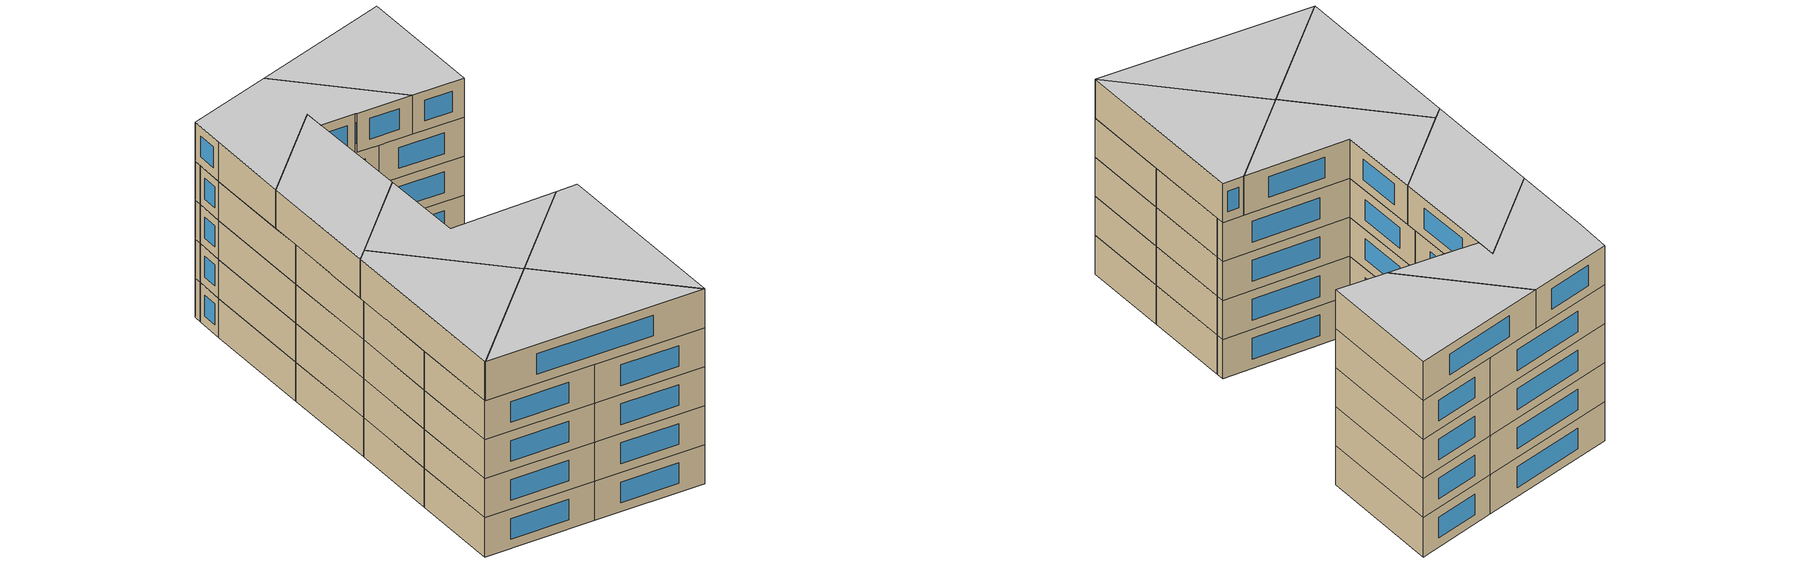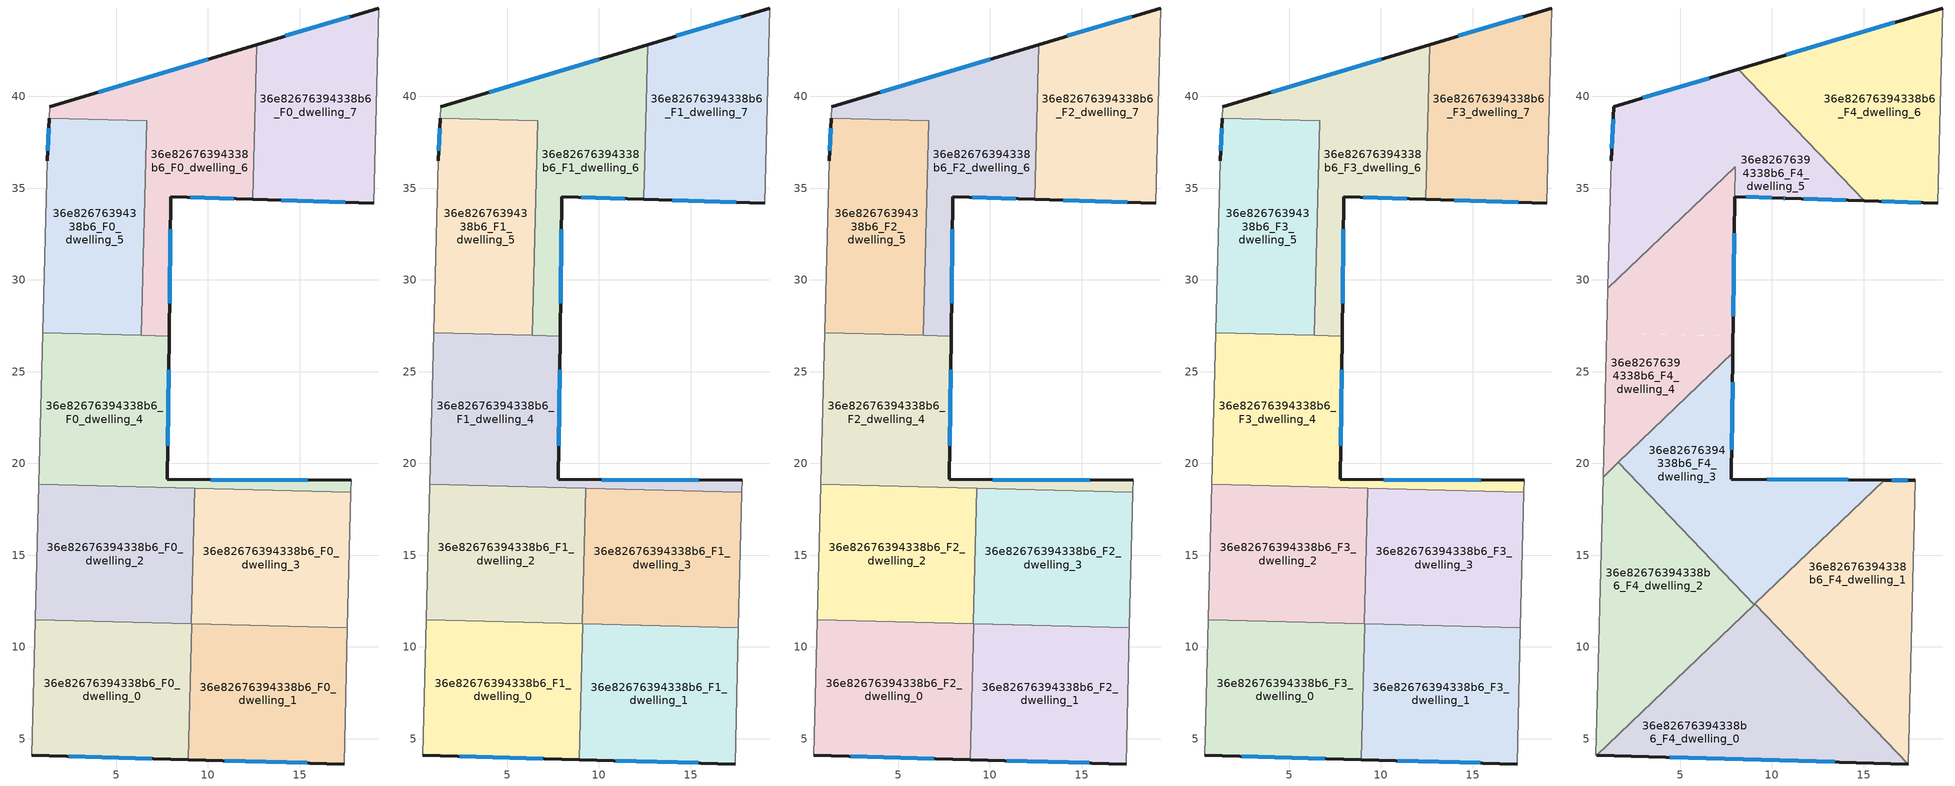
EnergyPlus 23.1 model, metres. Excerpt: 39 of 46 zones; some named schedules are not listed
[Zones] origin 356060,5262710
36e82676394338b6_F0_dwelling_0
 floor ground (EU_floor_Construction): 9.12,11.25 8.93,3.86 0.41,4.11 0.6,11.47 z0
 wall outside (EU_wall_Construction): 0.41,4.11 8.93,3.86 z0:3
 wall to 36e82676394338b6_F0_dwelling_1 (EU_wall_Construction): 8.93,3.86 9.12,11.25 17.6,11.04 z0:3
 wall adiabatic (EU_wall_Construction): 0.6,11.47 0.41,4.11 z0:3
 wall to 36e82676394338b6_F0_dwelling_3 (EU_wall_Construction): 17.6,11.04 9.1,11.25 z0:3
 wall to 36e82676394338b6_F0_dwelling_2 (EU_wall_Construction): 9.1,11.25 0.6,11.47 z0:3
 window (EU_Window_Construction): 2.41,4.05 6.93,3.92 z0.7:2.3
36e82676394338b6_F0_dwelling_1
 floor ground (EU_floor_Construction): 17.6,11.04 17.42,3.62 8.93,3.86 9.12,11.25 z0
 wall outside (EU_wall_Construction): 8.93,3.86 17.42,3.62 z0:3
 wall adiabatic (EU_wall_Construction): 17.42,3.62 17.6,11.04 z0:3
 window (EU_Window_Construction): 10.92,3.81 15.43,3.68 z0.7:2.3
36e82676394338b6_F0_dwelling_2
 floor ground (EU_floor_Construction): 9.29,18.65 9.1,11.25 0.6,11.47 0.79,18.86 z0
 wall to 36e82676394338b6_F0_dwelling_3 (EU_wall_Construction): 9.1,11.25 9.29,18.65 z0:3
 wall adiabatic (EU_wall_Construction): 0.79,18.86 0.6,11.47 z0:3
 wall to 36e82676394338b6_F0_dwelling_4 (EU_wall_Construction): 9.29,18.65 0.79,18.86 z0:3
36e82676394338b6_F0_dwelling_3
 floor ground (EU_floor_Construction): 17.79,18.43 17.6,11.04 9.1,11.25 9.29,18.65 z0
 wall adiabatic (EU_wall_Construction): 17.6,11.04 17.79,18.43 z0:3
 wall to 36e82676394338b6_F0_dwelling_4 (EU_wall_Construction): 17.79,18.43 9.29,18.65 z0:3
36e82676394338b6_F0_dwelling_4
 floor ground (EU_floor_Construction): 17.8,19.08 17.79,18.43 0.79,18.86 1,27.12 7.89,26.94 7.8,19.13 z0
 wall outside (EU_wall_Construction): 17.8,19.08 7.8,19.13 7.89,26.94 z0:3
 wall adiabatic (EU_wall_Construction): 1,27.12 0.79,18.86 / 17.79,18.43 17.8,19.08 z0:3
 wall to 36e82676394338b6_F0_dwelling_5 (EU_wall_Construction): 6.37,26.98 1,27.12 z0:3
 wall to 36e82676394338b6_F0_dwelling_6 (EU_wall_Construction): 7.89,26.94 6.37,26.98 z0:3
 window (EU_Window_Construction): 7.82,20.97 7.87,25.11 / 15.45,19.09 10.15,19.12 z0.7:2.3
36e82676394338b6_F0_dwelling_5
 floor ground (EU_floor_Construction): 6.67,38.69 6.37,26.98 1,27.12 1.24,36.49 1.35,38.82 z0
 wall outside (EU_wall_Construction): 1.35,38.82 1.24,36.49 z0:3
 wall to 36e82676394338b6_F0_dwelling_6 (EU_wall_Construction): 6.37,26.98 6.67,38.69 1.35,38.82 z0:3
 wall adiabatic (EU_wall_Construction): 1.24,36.49 1,27.12 z0:3
 window (EU_Window_Construction): 1.32,38.27 1.27,37.04 z0.7:2.3
36e82676394338b6_F0_dwelling_6
 floor ground (EU_floor_Construction): 12.66,42.83 12.45,34.39 7.98,34.54 7.89,26.94 6.37,26.98 6.67,38.69 1.35,38.82 1.38,39.44 z0
 wall outside (EU_wall_Construction): 12.66,42.83 1.38,39.44 / 7.89,26.94 7.98,34.54 12.45,34.39 z0:3
 wall adiabatic (EU_wall_Construction): 1.38,39.44 1.35,38.82 z0:3
 wall to 36e82676394338b6_F0_dwelling_7 (EU_wall_Construction): 12.45,34.39 12.66,42.83 z0:3
 window (EU_Window_Construction): 10.01,42.03 4.03,40.24 / 9.03,34.51 11.4,34.43 / 7.91,28.73 7.96,32.76 z0.7:2.3
36e82676394338b6_F0_dwelling_7
 floor ground (EU_floor_Construction): 19.3,44.82 19.04,34.17 12.45,34.39 12.66,42.83 z0
 wall outside (EU_wall_Construction): 12.45,34.39 19.04,34.17 / 19.3,44.82 12.66,42.83 z0:3
 wall adiabatic (EU_wall_Construction): 19.04,34.17 19.3,44.82 z0:3
 window (EU_Window_Construction): 14,34.34 17.49,34.22 / 17.74,44.35 14.22,43.29 z0.7:2.3
36e82676394338b6_F1_dwelling_0
 floor to 36e82676394338b6_F0_dwelling_0 (EU_floor_Construction): 9.12,11.25 8.93,3.86 0.41,4.11 0.6,11.47 z3
 wall outside (EU_wall_Construction): 0.41,4.11 8.93,3.86 z3:6
 wall to 36e82676394338b6_F1_dwelling_1 (EU_wall_Construction): 8.93,3.86 9.12,11.25 17.6,11.04 z3:6
 wall adiabatic (EU_wall_Construction): 0.6,11.47 0.41,4.11 z3:6
 wall to 36e82676394338b6_F1_dwelling_3 (EU_wall_Construction): 17.6,11.04 9.1,11.25 z3:6
 wall to 36e82676394338b6_F1_dwelling_2 (EU_wall_Construction): 9.1,11.25 0.6,11.47 z3:6
 window (EU_Window_Construction): 2.41,4.05 6.93,3.92 z3.7:5.3
36e82676394338b6_F1_dwelling_1
 floor to 36e82676394338b6_F0_dwelling_1 (EU_floor_Construction): 17.6,11.04 17.42,3.62 8.93,3.86 9.12,11.25 z3
 wall outside (EU_wall_Construction): 8.93,3.86 17.42,3.62 z3:6
 wall adiabatic (EU_wall_Construction): 17.42,3.62 17.6,11.04 z3:6
 window (EU_Window_Construction): 10.92,3.81 15.43,3.68 z3.7:5.3
36e82676394338b6_F1_dwelling_2
 floor to 36e82676394338b6_F0_dwelling_2 (EU_floor_Construction): 9.29,18.65 9.1,11.25 0.6,11.47 0.79,18.86 z3
 wall to 36e82676394338b6_F1_dwelling_3 (EU_wall_Construction): 9.1,11.25 9.29,18.65 z3:6
 wall adiabatic (EU_wall_Construction): 0.79,18.86 0.6,11.47 z3:6
 wall to 36e82676394338b6_F1_dwelling_4 (EU_wall_Construction): 9.29,18.65 0.79,18.86 z3:6
36e82676394338b6_F1_dwelling_3
 floor to 36e82676394338b6_F0_dwelling_3 (EU_floor_Construction): 17.79,18.43 17.6,11.04 9.1,11.25 9.29,18.65 z3
 wall adiabatic (EU_wall_Construction): 17.6,11.04 17.79,18.43 z3:6
 wall to 36e82676394338b6_F1_dwelling_4 (EU_wall_Construction): 17.79,18.43 9.29,18.65 z3:6
36e82676394338b6_F1_dwelling_4
 floor to 36e82676394338b6_F0_dwelling_4 (EU_floor_Construction): 17.8,19.08 17.79,18.43 0.79,18.86 1,27.12 7.89,26.94 7.8,19.13 z3
 wall outside (EU_wall_Construction): 17.8,19.08 7.8,19.13 7.89,26.94 z3:6
 wall adiabatic (EU_wall_Construction): 1,27.12 0.79,18.86 / 17.79,18.43 17.8,19.08 z3:6
 wall to 36e82676394338b6_F1_dwelling_5 (EU_wall_Construction): 6.37,26.98 1,27.12 z3:6
 wall to 36e82676394338b6_F1_dwelling_6 (EU_wall_Construction): 7.89,26.94 6.37,26.98 z3:6
 window (EU_Window_Construction): 7.82,20.97 7.87,25.11 / 15.45,19.09 10.15,19.12 z3.7:5.3
36e82676394338b6_F1_dwelling_5
 floor to 36e82676394338b6_F0_dwelling_5 (EU_floor_Construction): 6.67,38.69 6.37,26.98 1,27.12 1.24,36.49 1.35,38.82 z3
 wall outside (EU_wall_Construction): 1.35,38.82 1.24,36.49 z3:6
 wall to 36e82676394338b6_F1_dwelling_6 (EU_wall_Construction): 6.37,26.98 6.67,38.69 1.35,38.82 z3:6
 wall adiabatic (EU_wall_Construction): 1.24,36.49 1,27.12 z3:6
 window (EU_Window_Construction): 1.32,38.27 1.27,37.04 z3.7:5.3
36e82676394338b6_F1_dwelling_6
 floor to 36e82676394338b6_F0_dwelling_6 (EU_floor_Construction): 12.66,42.83 12.45,34.39 7.98,34.54 7.89,26.94 6.37,26.98 6.67,38.69 1.35,38.82 1.38,39.44 z3
 wall outside (EU_wall_Construction): 12.66,42.83 1.38,39.44 / 7.89,26.94 7.98,34.54 12.45,34.39 z3:6
 wall adiabatic (EU_wall_Construction): 1.38,39.44 1.35,38.82 z3:6
 wall to 36e82676394338b6_F1_dwelling_7 (EU_wall_Construction): 12.45,34.39 12.66,42.83 z3:6
 window (EU_Window_Construction): 10.01,42.03 4.03,40.24 / 9.03,34.51 11.4,34.43 / 7.91,28.73 7.96,32.76 z3.7:5.3
36e82676394338b6_F1_dwelling_7
 floor to 36e82676394338b6_F0_dwelling_7 (EU_floor_Construction): 19.3,44.82 19.04,34.17 12.45,34.39 12.66,42.83 z3
 wall outside (EU_wall_Construction): 12.45,34.39 19.04,34.17 / 19.3,44.82 12.66,42.83 z3:6
 wall adiabatic (EU_wall_Construction): 19.04,34.17 19.3,44.82 z3:6
 window (EU_Window_Construction): 14,34.34 17.49,34.22 / 17.74,44.35 14.22,43.29 z3.7:5.3
36e82676394338b6_F2_dwelling_0
 floor to 36e82676394338b6_F1_dwelling_0 (EU_floor_Construction): 9.12,11.25 8.93,3.86 0.41,4.11 0.6,11.47 z6
 wall outside (EU_wall_Construction): 0.41,4.11 8.93,3.86 z6:9
 wall to 36e82676394338b6_F2_dwelling_1 (EU_wall_Construction): 8.93,3.86 9.12,11.25 17.6,11.04 z6:9
 wall adiabatic (EU_wall_Construction): 0.6,11.47 0.41,4.11 z6:9
 wall to 36e82676394338b6_F2_dwelling_3 (EU_wall_Construction): 17.6,11.04 9.1,11.25 z6:9
 wall to 36e82676394338b6_F2_dwelling_2 (EU_wall_Construction): 9.1,11.25 0.6,11.47 z6:9
 window (EU_Window_Construction): 2.41,4.05 6.93,3.92 z6.7:8.3
36e82676394338b6_F2_dwelling_1
 floor to 36e82676394338b6_F1_dwelling_1 (EU_floor_Construction): 17.6,11.04 17.42,3.62 8.93,3.86 9.12,11.25 z6
 wall outside (EU_wall_Construction): 8.93,3.86 17.42,3.62 z6:9
 wall adiabatic (EU_wall_Construction): 17.42,3.62 17.6,11.04 z6:9
 window (EU_Window_Construction): 10.92,3.81 15.43,3.68 z6.7:8.3
36e82676394338b6_F2_dwelling_2
 floor to 36e82676394338b6_F1_dwelling_2 (EU_floor_Construction): 9.29,18.65 9.1,11.25 0.6,11.47 0.79,18.86 z6
 wall to 36e82676394338b6_F2_dwelling_3 (EU_wall_Construction): 9.1,11.25 9.29,18.65 z6:9
 wall adiabatic (EU_wall_Construction): 0.79,18.86 0.6,11.47 z6:9
 wall to 36e82676394338b6_F2_dwelling_4 (EU_wall_Construction): 9.29,18.65 0.79,18.86 z6:9
36e82676394338b6_F2_dwelling_3
 floor to 36e82676394338b6_F1_dwelling_3 (EU_floor_Construction): 17.79,18.43 17.6,11.04 9.1,11.25 9.29,18.65 z6
 wall adiabatic (EU_wall_Construction): 17.6,11.04 17.79,18.43 z6:9
 wall to 36e82676394338b6_F2_dwelling_4 (EU_wall_Construction): 17.79,18.43 9.29,18.65 z6:9
36e82676394338b6_F2_dwelling_4
 floor to 36e82676394338b6_F1_dwelling_4 (EU_floor_Construction): 17.8,19.08 17.79,18.43 0.79,18.86 1,27.12 7.89,26.94 7.8,19.13 z6
 wall outside (EU_wall_Construction): 17.8,19.08 7.8,19.13 7.89,26.94 z6:9
 wall adiabatic (EU_wall_Construction): 1,27.12 0.79,18.86 / 17.79,18.43 17.8,19.08 z6:9
 wall to 36e82676394338b6_F2_dwelling_5 (EU_wall_Construction): 6.37,26.98 1,27.12 z6:9
 wall to 36e82676394338b6_F2_dwelling_6 (EU_wall_Construction): 7.89,26.94 6.37,26.98 z6:9
 window (EU_Window_Construction): 7.82,20.97 7.87,25.11 / 15.45,19.09 10.15,19.12 z6.7:8.3
36e82676394338b6_F2_dwelling_5
 floor to 36e82676394338b6_F1_dwelling_5 (EU_floor_Construction): 6.67,38.69 6.37,26.98 1,27.12 1.24,36.49 1.35,38.82 z6
 wall outside (EU_wall_Construction): 1.35,38.82 1.24,36.49 z6:9
 wall to 36e82676394338b6_F2_dwelling_6 (EU_wall_Construction): 6.37,26.98 6.67,38.69 1.35,38.82 z6:9
 wall adiabatic (EU_wall_Construction): 1.24,36.49 1,27.12 z6:9
 window (EU_Window_Construction): 1.32,38.27 1.27,37.04 z6.7:8.3
36e82676394338b6_F2_dwelling_6
 floor to 36e82676394338b6_F1_dwelling_6 (EU_floor_Construction): 12.66,42.83 12.45,34.39 7.98,34.54 7.89,26.94 6.37,26.98 6.67,38.69 1.35,38.82 1.38,39.44 z6
 wall outside (EU_wall_Construction): 12.66,42.83 1.38,39.44 / 7.89,26.94 7.98,34.54 12.45,34.39 z6:9
 wall adiabatic (EU_wall_Construction): 1.38,39.44 1.35,38.82 z6:9
 wall to 36e82676394338b6_F2_dwelling_7 (EU_wall_Construction): 12.45,34.39 12.66,42.83 z6:9
 window (EU_Window_Construction): 10.01,42.03 4.03,40.24 / 9.03,34.51 11.4,34.43 / 7.91,28.73 7.96,32.76 z6.7:8.3
36e82676394338b6_F2_dwelling_7
 floor to 36e82676394338b6_F1_dwelling_7 (EU_floor_Construction): 19.3,44.82 19.04,34.17 12.45,34.39 12.66,42.83 z6
 wall outside (EU_wall_Construction): 12.45,34.39 19.04,34.17 / 19.3,44.82 12.66,42.83 z6:9
 wall adiabatic (EU_wall_Construction): 19.04,34.17 19.3,44.82 z6:9
 window (EU_Window_Construction): 14,34.34 17.49,34.22 / 17.74,44.35 14.22,43.29 z6.7:8.3
36e82676394338b6_F3_dwelling_0
 floor to 36e82676394338b6_F2_dwelling_0 (EU_floor_Construction): 9.12,11.25 8.93,3.86 0.41,4.11 0.6,11.47 z9
 wall outside (EU_wall_Construction): 0.41,4.11 8.93,3.86 z9:12
 wall to 36e82676394338b6_F3_dwelling_1 (EU_wall_Construction): 8.93,3.86 9.12,11.25 17.6,11.04 z9:12
 wall adiabatic (EU_wall_Construction): 0.6,11.47 0.41,4.11 z9:12
 wall to 36e82676394338b6_F3_dwelling_3 (EU_wall_Construction): 17.6,11.04 9.1,11.25 z9:12
 wall to 36e82676394338b6_F3_dwelling_2 (EU_wall_Construction): 9.1,11.25 0.6,11.47 z9:12
 window (EU_Window_Construction): 2.41,4.05 6.93,3.92 z9.7:11.3
36e82676394338b6_F3_dwelling_1
 floor to 36e82676394338b6_F2_dwelling_1 (EU_floor_Construction): 17.6,11.04 17.42,3.62 8.93,3.86 9.12,11.25 z9
 wall outside (EU_wall_Construction): 8.93,3.86 17.42,3.62 z9:12
 wall adiabatic (EU_wall_Construction): 17.42,3.62 17.6,11.04 z9:12
 window (EU_Window_Construction): 10.92,3.81 15.43,3.68 z9.7:11.3
36e82676394338b6_F3_dwelling_2
 floor to 36e82676394338b6_F2_dwelling_2 (EU_floor_Construction): 9.29,18.65 9.1,11.25 0.6,11.47 0.79,18.86 z9
 wall to 36e82676394338b6_F3_dwelling_3 (EU_wall_Construction): 9.1,11.25 9.29,18.65 z9:12
 wall adiabatic (EU_wall_Construction): 0.79,18.86 0.6,11.47 z9:12
 wall to 36e82676394338b6_F3_dwelling_4 (EU_wall_Construction): 9.29,18.65 0.79,18.86 z9:12
 ceiling adiabatic (EU_roof_Construction): 9.04,12.31 2.82,18.81 0.79,18.86 0.6,11.47 7.97,11.28 z12
36e82676394338b6_F3_dwelling_3
 floor to 36e82676394338b6_F2_dwelling_3 (EU_floor_Construction): 17.79,18.43 17.6,11.04 9.1,11.25 9.29,18.65 z9
 wall adiabatic (EU_wall_Construction): 17.6,11.04 17.79,18.43 z9:12
 wall to 36e82676394338b6_F3_dwelling_4 (EU_wall_Construction): 17.79,18.43 9.29,18.65 z9:12
36e82676394338b6_F3_dwelling_4
 floor to 36e82676394338b6_F2_dwelling_4 (EU_floor_Construction): 17.8,19.08 17.79,18.43 0.79,18.86 1,27.12 7.89,26.94 7.8,19.13 z9
 wall outside (EU_wall_Construction): 17.8,19.08 7.8,19.13 7.89,26.94 z9:12
 wall adiabatic (EU_wall_Construction): 1,27.12 0.79,18.86 / 17.79,18.43 17.8,19.08 z9:12
 wall to 36e82676394338b6_F3_dwelling_5 (EU_wall_Construction): 6.37,26.98 1,27.12 z9:12
 wall to 36e82676394338b6_F3_dwelling_6 (EU_wall_Construction): 7.89,26.94 6.37,26.98 z9:12
 window (EU_Window_Construction): 7.82,20.97 7.87,25.11 / 15.45,19.09 10.15,19.12 z9.7:11.3
36e82676394338b6_F3_dwelling_5
 floor to 36e82676394338b6_F2_dwelling_5 (EU_floor_Construction): 6.67,38.69 6.37,26.98 1,27.12 1.24,36.49 1.35,38.82 z9
 wall outside (EU_wall_Construction): 1.35,38.82 1.24,36.49 z9:12
 wall to 36e82676394338b6_F3_dwelling_6 (EU_wall_Construction): 6.37,26.98 6.67,38.69 1.35,38.82 z9:12
 wall adiabatic (EU_wall_Construction): 1.24,36.49 1,27.12 z9:12
 window (EU_Window_Construction): 1.32,38.27 1.27,37.04 z9.7:11.3
36e82676394338b6_F3_dwelling_6
 floor to 36e82676394338b6_F2_dwelling_6 (EU_floor_Construction): 12.66,42.83 12.45,34.39 7.98,34.54 7.89,26.94 6.37,26.98 6.67,38.69 1.35,38.82 1.38,39.44 z9
 wall outside (EU_wall_Construction): 12.66,42.83 1.38,39.44 / 7.89,26.94 7.98,34.54 12.45,34.39 z9:12
 wall adiabatic (EU_wall_Construction): 1.38,39.44 1.35,38.82 z9:12
 wall to 36e82676394338b6_F3_dwelling_7 (EU_wall_Construction): 12.45,34.39 12.66,42.83 z9:12
 window (EU_Window_Construction): 10.01,42.03 4.03,40.24 / 9.03,34.51 11.4,34.43 / 7.91,28.73 7.96,32.76 z9.7:11.3
36e82676394338b6_F3_dwelling_7
 floor to 36e82676394338b6_F2_dwelling_7 (EU_floor_Construction): 19.3,44.82 19.04,34.17 12.45,34.39 12.66,42.83 z9
 wall outside (EU_wall_Construction): 12.45,34.39 19.04,34.17 / 19.3,44.82 12.66,42.83 z9:12
 wall adiabatic (EU_wall_Construction): 19.04,34.17 19.3,44.82 z9:12
 window (EU_Window_Construction): 14,34.34 17.49,34.22 / 17.74,44.35 14.22,43.29 z9.7:11.3
36e82676394338b6_F4_dwelling_0
 floor to 36e82676394338b6_F3_dwelling_0 (EU_floor_Construction): 10.14,11.23 9.12,11.25 8.93,3.86 0.47,4.1 7.97,11.28 z12
 floor to 36e82676394338b6_F3_dwelling_1 (EU_floor_Construction): 10.14,11.23 17.42,3.62 8.93,3.86 9.12,11.25 z12
 floor to 36e82676394338b6_F3_dwelling_3 (EU_floor_Construction): 9.13,12.29 10.14,11.23 9.1,11.25 z12
 floor to 36e82676394338b6_F3_dwelling_2 (EU_floor_Construction): 9.08,12.34 9.13,12.29 9.1,11.25 7.97,11.28 z12
 wall outside (EU_wall_Construction): 0.47,4.1 17.42,3.62 z12:15
 wall to 36e82676394338b6_F4_dwelling_1 (EU_wall_Construction): 17.42,3.62 9.08,12.34 z12:15
 wall to 36e82676394338b6_F4_dwelling_2 (EU_wall_Construction): 9.04,12.31 0.47,4.1 z12:15
 wall to 36e82676394338b6_F4_dwelling_3 (EU_wall_Construction): 9.08,12.34 9.04,12.31 z12:15
 window (EU_Window_Construction): 4.45,3.99 13.44,3.73 z12.7:14.3
 ceiling to 36e82676394338b6_F5_dwelling_0 (EU_floor_Construction): 17.42,3.62 9.08,12.34 0.47,4.1 z15
36e82676394338b6_F4_dwelling_1
 floor to 36e82676394338b6_F3_dwelling_1 (EU_floor_Construction): 17.6,11.04 17.42,3.62 10.14,11.23 z12
 floor to 36e82676394338b6_F3_dwelling_3 (EU_floor_Construction): 17.79,18.43 17.6,11.04 10.14,11.23 9.13,12.29 9.13,12.39 15.5,18.49 z12
 floor to 36e82676394338b6_F3_dwelling_4 (EU_floor_Construction): 17.8,19.08 17.79,18.43 15.5,18.49 16.13,19.09 z12
 wall outside (EU_wall_Construction): 17.8,19.08 16.13,19.09 z12:15
 wall adiabatic (EU_wall_Construction): 17.42,3.62 17.8,19.08 z12:15
 wall to 36e82676394338b6_F4_dwelling_3 (EU_wall_Construction): 16.13,19.09 9.08,12.34 z12:15
 window (EU_Window_Construction): 17.41,19.08 16.52,19.09 z12.7:14.3
 ceiling to 36e82676394338b6_F5_dwelling_1 (EU_floor_Construction): 17.42,3.62 17.8,19.08 16.13,19.09 9.08,12.34 z15
36e82676394338b6_F4_dwelling_2
 floor to 36e82676394338b6_F3_dwelling_0 (EU_floor_Construction): 7.97,11.28 0.47,4.1 0.41,4.11 0.6,11.47 z12
 floor to 36e82676394338b6_F3_dwelling_4 (EU_floor_Construction): 1.63,20.05 2.82,18.81 0.79,18.86 0.8,19.26 z12
 floor adiabatic (EU_floor_Construction): 2.82,18.81 9.04,12.31 7.97,11.28 0.6,11.47 0.8,19.26 0.79,18.86 z12
 wall adiabatic (EU_wall_Construction): 0.8,19.26 0.41,4.11 0.47,4.1 z12:15
 wall to 36e82676394338b6_F4_dwelling_3 (EU_wall_Construction): 9.04,12.31 1.63,20.05 z12:15
 wall to 36e82676394338b6_F4_dwelling_4 (EU_wall_Construction): 1.63,20.05 0.8,19.26 z12:15
 ceiling to 36e82676394338b6_F5_dwelling_2 (EU_floor_Construction): 9.04,12.31 1.63,20.05 0.8,19.26 0.41,4.11 0.47,4.1 z15
36e82676394338b6_F4_dwelling_3
 floor to 36e82676394338b6_F3_dwelling_4 (EU_floor_Construction): 16.13,19.09 15.5,18.49 2.82,18.81 1.63,20.05 7.88,26.03 7.8,19.13 z12
 floor to 36e82676394338b6_F3_dwelling_2 (EU_floor_Construction): 9.29,18.65 9.13,12.39 9.04,12.31 2.82,18.81 z12
 floor to 36e82676394338b6_F3_dwelling_3 (EU_floor_Construction): 15.5,18.49 9.13,12.39 9.29,18.65 z12
 wall outside (EU_wall_Construction): 16.13,19.09 7.8,19.13 7.88,26.03 z12:15
 wall to 36e82676394338b6_F4_dwelling_4 (EU_wall_Construction): 7.88,26.03 1.63,20.05 z12:15
 window (EU_Window_Construction): 7.82,20.75 7.86,24.41 / 14.17,19.1 9.75,19.12 z12.7:14.3
 ceiling to 36e82676394338b6_F5_dwelling_3 (EU_floor_Construction): 16.13,19.09 7.8,19.13 7.88,26.03 1.63,20.05 9.04,12.31 z15
36e82676394338b6_F4_dwelling_4
 floor to 36e82676394338b6_F3_dwelling_4 (EU_floor_Construction): 7.89,26.94 7.88,26.03 0.8,19.26 1,27.12 z12
 floor to 36e82676394338b6_F3_dwelling_5 (EU_floor_Construction): 6.57,34.81 6.37,26.98 1,27.12 1.06,29.54 z12
 floor to 36e82676394338b6_F3_dwelling_6 (EU_floor_Construction): 7.99,36.17 7.98,34.54 7.89,26.94 6.37,26.98 6.57,34.81 z12
 wall outside (EU_wall_Construction): 7.88,26.03 7.98,34.54 z12:15
 wall adiabatic (EU_wall_Construction): 1.06,29.54 0.8,19.26 z12:15
 wall to 36e82676394338b6_F4_dwelling_5 (EU_wall_Construction): 7.98,34.54 7.99,36.17 1.06,29.54 z12:15
 window (EU_Window_Construction): 7.9,28.03 7.96,32.54 z12.7:14.3
 ceiling to 36e82676394338b6_F5_dwelling_4 (EU_floor_Construction): 7.88,26.03 7.98,34.54 7.99,36.17 1.06,29.54 0.8,19.26 z15
36e82676394338b6_F4_dwelling_5
 floor to 36e82676394338b6_F3_dwelling_5 (EU_floor_Construction): 6.67,38.69 6.57,34.81 1.06,29.54 1.24,36.49 1.35,38.82 z12
 floor to 36e82676394338b6_F3_dwelling_6 (EU_floor_Construction): 8.17,41.48 12.51,36.94 12.45,34.39 10.72,34.45 10.71,34.45 7.98,34.54 7.99,36.17 6.57,34.81 6.67,38.69 1.35,38.82 1.38,39.44 z12
 floor to 36e82676394338b6_F3_dwelling_7 (EU_floor_Construction): 12.51,36.94 15.04,34.31 12.45,34.39 z12
 wall outside (EU_wall_Construction): 8.17,41.48 1.38,39.44 1.24,36.49 / 7.98,34.54 10.62,34.45 10.72,34.45 15.04,34.31 z12:15
 wall adiabatic (EU_wall_Construction): 1.24,36.49 1.06,29.54 z12:15
 wall to 36e82676394338b6_F4_dwelling_6 (EU_wall_Construction): 15.04,34.31 8.17,41.48 z12:15
 window (EU_Window_Construction): 1.35,38.75 1.27,37.18 / 6.58,41 2.97,39.92 / 11.74,34.42 14.02,34.34 / 10.64,34.45 10.7,34.45 / 8.6,34.52 10,34.47 z12.7:14.3
 ceiling to 36e82676394338b6_F5_dwelling_5 (EU_floor_Construction): 15.04,34.31 8.17,41.48 1.38,39.44 1.24,36.49 1.06,29.54 7.99,36.17 7.98,34.54 10.62,34.45 10.72,34.45 z15
36e82676394338b6_F4_dwelling_6
 floor to 36e82676394338b6_F3_dwelling_7 (EU_floor_Construction): 19.3,44.82 19.04,34.17 15.04,34.31 12.51,36.94 12.66,42.83 z12
 floor to 36e82676394338b6_F3_dwelling_6 (EU_floor_Construction): 12.66,42.83 12.51,36.94 8.17,41.48 z12
 wall outside (EU_wall_Construction): 15.04,34.31 19.04,34.17 / 19.3,44.82 8.17,41.48 z12:15
 wall adiabatic (EU_wall_Construction): 19.04,34.17 19.3,44.82 z12:15
 window (EU_Window_Construction): 15.98,34.27 18.1,34.2 / 16.69,44.03 10.79,42.26 z12.7:14.3
 ceiling to 36e82676394338b6_F5_dwelling_6 (EU_floor_Construction): 19.04,34.17 19.3,44.82 8.17,41.48 15.04,34.31 z15
[Building]
EU S2 Campaign: North Axis=0; Terrain=City; Solar Distribution=FullExterior
[Site:Location]
Budapest.Ferenc.Liszt.Intl.AP: Latitude=47.437; Longitude=19.256; Time Zone=1; Elevation=185
[SizingPeriod:WeatherFileDays]
AnnualSizingPeriod: Begin Month=1; Begin Day of Month=1; End Month=12; End Day of Month=31; Day of Week for Start Day=Monday; Use Weather File Daylight Saving Period=No; Use Weather File Rain and Snow Indicators=No
[MATERIAL]
EU_InternalMass_Material: Roughness=MediumRough; Thickness=0.1; Conductivity=1; Density=1800; Specific Heat=900; Thermal Absorptance=0.9; Solar Absorptance=0.7; Visible Absorptance=0.7
[MATERIAL:NOMASS] Roughness=MediumRough; Thermal Absorptance=0.9; Solar Absorptance=0.7; Visible Absorptance=0.7
Name | Thermal Resistance
EU_wall_NoMass | 0.832559
EU_roof_NoMass | 1.39638
EU_floor_NoMass | 0.872794
[WINDOWMATERIAL:SIMPLEGLAZINGSYSTEM]
EU_Window_SimpleGlazing: UFactor=2.79869; Solar Heat Gain Coefficient=0.75; Visible Transmittance=0.75
[CONSTRUCTION]
EU_wall_Construction: EU_wall_NoMass
EU_roof_Construction: EU_roof_NoMass
EU_floor_Construction: EU_floor_NoMass
EU_Window_Construction: EU_Window_SimpleGlazing
EU_InternalMass_Construction: EU_InternalMass_Material
[ZONE] Type=1; Multiplier=1; Ceiling Height=autocalculate; Floor Area=autocalculate; Part of Total Floor Area=Yes
Name | Volume
36e82676394338b6_F0_dwelling_0; 36e82676394338b6_F1_dwelling_0; 36e82676394338b6_F2_dwelling_0; 36e82676394338b6_F3_dwelling_0 | 188.67
36e82676394338b6_F4_dwelling_0 | 215.636
36e82676394338b6_F0_dwelling_1; 36e82676394338b6_F1_dwelling_1; 36e82676394338b6_F2_dwelling_1; 36e82676394338b6_F3_dwelling_1 | 188.659
36e82676394338b6_F4_dwelling_1 | 215.524
36e82676394338b6_F0_dwelling_2; 36e82676394338b6_F1_dwelling_2; 36e82676394338b6_F2_dwelling_2; 36e82676394338b6_F3_dwelling_2; 36e82676394338b6_F0_dwelling_5; 36e82676394338b6_F1_dwelling_5; 36e82676394338b6_F2_dwelling_5; 36e82676394338b6_F3_dwelling_5 | 188.644
36e82676394338b6_F4_dwelling_2 | 210.59
36e82676394338b6_F0_dwelling_3; 36e82676394338b6_F1_dwelling_3; 36e82676394338b6_F2_dwelling_3; 36e82676394338b6_F3_dwelling_3 | 188.653
36e82676394338b6_F4_dwelling_3 | 210.602
36e82676394338b6_F0_dwelling_4; 36e82676394338b6_F1_dwelling_4; 36e82676394338b6_F2_dwelling_4; 36e82676394338b6_F3_dwelling_4 | 188.66
36e82676394338b6_F4_dwelling_4 | 210.904
36e82676394338b6_F4_dwelling_5 | 227.844
36e82676394338b6_F0_dwelling_6; 36e82676394338b6_F1_dwelling_6; 36e82676394338b6_F2_dwelling_6; 36e82676394338b6_F3_dwelling_6 | 188.68
36e82676394338b6_F4_dwelling_6 | 218.087
36e82676394338b6_F0_dwelling_7; 36e82676394338b6_F1_dwelling_7; 36e82676394338b6_F2_dwelling_7; 36e82676394338b6_F3_dwelling_7 | 188.646
[INTERNALMASS] Construction=EU_InternalMass_Construction
Name | Zone or ZoneList | Surface Area
36e82676394338b6_F0_dwelling_0_EU_InternalMass | 36e82676394338b6_F0_dwelling_0 | 62.8882
36e82676394338b6_F0_dwelling_1_EU_InternalMass | 36e82676394338b6_F0_dwelling_1 | 62.8853
36e82676394338b6_F0_dwelling_2_EU_InternalMass | 36e82676394338b6_F0_dwelling_2 | 62.8833
36e82676394338b6_F0_dwelling_3_EU_InternalMass | 36e82676394338b6_F0_dwelling_3 | 62.8845
36e82676394338b6_F0_dwelling_4_EU_InternalMass | 36e82676394338b6_F0_dwelling_4 | 62.8865
36e82676394338b6_F0_dwelling_5_EU_InternalMass | 36e82676394338b6_F0_dwelling_5 | 62.88
36e82676394338b6_F0_dwelling_6_EU_InternalMass | 36e82676394338b6_F0_dwelling_6 | 62.8935
36e82676394338b6_F0_dwelling_7_EU_InternalMass | 36e82676394338b6_F0_dwelling_7 | 62.8815
36e82676394338b6_F1_dwelling_0_EU_InternalMass | 36e82676394338b6_F1_dwelling_0 | 62.8882
36e82676394338b6_F1_dwelling_1_EU_InternalMass | 36e82676394338b6_F1_dwelling_1 | 62.8853
36e82676394338b6_F1_dwelling_2_EU_InternalMass | 36e82676394338b6_F1_dwelling_2 | 62.8833
36e82676394338b6_F1_dwelling_3_EU_InternalMass | 36e82676394338b6_F1_dwelling_3 | 62.8845
36e82676394338b6_F1_dwelling_4_EU_InternalMass | 36e82676394338b6_F1_dwelling_4 | 62.8865
36e82676394338b6_F1_dwelling_5_EU_InternalMass | 36e82676394338b6_F1_dwelling_5 | 62.88
36e82676394338b6_F1_dwelling_6_EU_InternalMass | 36e82676394338b6_F1_dwelling_6 | 62.8935
36e82676394338b6_F1_dwelling_7_EU_InternalMass | 36e82676394338b6_F1_dwelling_7 | 62.8815
36e82676394338b6_F2_dwelling_0_EU_InternalMass | 36e82676394338b6_F2_dwelling_0 | 62.8882
36e82676394338b6_F2_dwelling_1_EU_InternalMass | 36e82676394338b6_F2_dwelling_1 | 62.8853
36e82676394338b6_F2_dwelling_2_EU_InternalMass | 36e82676394338b6_F2_dwelling_2 | 62.8833
36e82676394338b6_F2_dwelling_3_EU_InternalMass | 36e82676394338b6_F2_dwelling_3 | 62.8845
36e82676394338b6_F2_dwelling_4_EU_InternalMass | 36e82676394338b6_F2_dwelling_4 | 62.8865
36e82676394338b6_F2_dwelling_5_EU_InternalMass | 36e82676394338b6_F2_dwelling_5 | 62.88
36e82676394338b6_F2_dwelling_6_EU_InternalMass | 36e82676394338b6_F2_dwelling_6 | 62.8935
36e82676394338b6_F2_dwelling_7_EU_InternalMass | 36e82676394338b6_F2_dwelling_7 | 62.8815
36e82676394338b6_F3_dwelling_0_EU_InternalMass | 36e82676394338b6_F3_dwelling_0 | 62.8882
36e82676394338b6_F3_dwelling_1_EU_InternalMass | 36e82676394338b6_F3_dwelling_1 | 62.8853
36e82676394338b6_F3_dwelling_2_EU_InternalMass | 36e82676394338b6_F3_dwelling_2 | 62.8833
36e82676394338b6_F3_dwelling_3_EU_InternalMass | 36e82676394338b6_F3_dwelling_3 | 62.8845
36e82676394338b6_F3_dwelling_4_EU_InternalMass | 36e82676394338b6_F3_dwelling_4 | 62.8865
36e82676394338b6_F3_dwelling_5_EU_InternalMass | 36e82676394338b6_F3_dwelling_5 | 62.88
36e82676394338b6_F3_dwelling_6_EU_InternalMass | 36e82676394338b6_F3_dwelling_6 | 62.8935
36e82676394338b6_F3_dwelling_7_EU_InternalMass | 36e82676394338b6_F3_dwelling_7 | 62.8815
36e82676394338b6_F4_dwelling_0_EU_InternalMass | 36e82676394338b6_F4_dwelling_0 | 71.8773
36e82676394338b6_F4_dwelling_1_EU_InternalMass | 36e82676394338b6_F4_dwelling_1 | 71.8726
36e82676394338b6_F4_dwelling_2_EU_InternalMass | 36e82676394338b6_F4_dwelling_2 | 70.1936
36e82676394338b6_F4_dwelling_3_EU_InternalMass | 36e82676394338b6_F4_dwelling_3 | 70.2
36e82676394338b6_F4_dwelling_4_EU_InternalMass | 36e82676394338b6_F4_dwelling_4 | 70.2972
36e82676394338b6_F4_dwelling_5_EU_InternalMass | 36e82676394338b6_F4_dwelling_5 | 75.9456
36e82676394338b6_F4_dwelling_6_EU_InternalMass | 36e82676394338b6_F4_dwelling_6 | 72.7017
[OTHEREQUIPMENT] Fuel Type=Electricity; Design Level Calculation Method=Watts/Area; Power per Zone Floor Area=1; Fraction Latent=0; Fraction Radiant=0; Fraction Lost=0; Carbon Dioxide Generation Rate=0; EndUse Subcategory=EU_Step8_InternalGains
Name | Zone or ZoneList or Space or SpaceList | Schedule
EU_Step8_InternalGain_36e82676394338b6_F0_dwelling_0_f000 | 36e82676394338b6_F0_dwelling_0 | EU_Step8_GainSchedule_36e82676394338b6_F0_dwelling_0_f000
EU_Step8_InternalGain_36e82676394338b6_F0_dwelling_1_f000 | 36e82676394338b6_F0_dwelling_1 | EU_Step8_GainSchedule_36e82676394338b6_F0_dwelling_1_f000
EU_Step8_InternalGain_36e82676394338b6_F0_dwelling_2_f000 | 36e82676394338b6_F0_dwelling_2 | EU_Step8_GainSchedule_36e82676394338b6_F0_dwelling_2_f000
EU_Step8_InternalGain_36e82676394338b6_F0_dwelling_3_f000 | 36e82676394338b6_F0_dwelling_3 | EU_Step8_GainSchedule_36e82676394338b6_F0_dwelling_3_f000
EU_Step8_InternalGain_36e82676394338b6_F0_dwelling_4_f000 | 36e82676394338b6_F0_dwelling_4 | EU_Step8_GainSchedule_36e82676394338b6_F0_dwelling_4_f000
EU_Step8_InternalGain_36e82676394338b6_F0_dwelling_5_f000 | 36e82676394338b6_F0_dwelling_5 | EU_Step8_GainSchedule_36e82676394338b6_F0_dwelling_5_f000
EU_Step8_InternalGain_36e82676394338b6_F0_dwelling_6_f000 | 36e82676394338b6_F0_dwelling_6 | EU_Step8_GainSchedule_36e82676394338b6_F0_dwelling_6_f000
EU_Step8_InternalGain_36e82676394338b6_F0_dwelling_7_f000 | 36e82676394338b6_F0_dwelling_7 | EU_Step8_GainSchedule_36e82676394338b6_F0_dwelling_7_f000
EU_Step8_InternalGain_36e82676394338b6_F1_dwelling_0_f000 | 36e82676394338b6_F1_dwelling_0 | EU_Step8_GainSchedule_36e82676394338b6_F1_dwelling_0_f000
EU_Step8_InternalGain_36e82676394338b6_F1_dwelling_1_f000 | 36e82676394338b6_F1_dwelling_1 | EU_Step8_GainSchedule_36e82676394338b6_F1_dwelling_1_f000
EU_Step8_InternalGain_36e82676394338b6_F1_dwelling_2_f000 | 36e82676394338b6_F1_dwelling_2 | EU_Step8_GainSchedule_36e82676394338b6_F1_dwelling_2_f000
EU_Step8_InternalGain_36e82676394338b6_F1_dwelling_3_f000 | 36e82676394338b6_F1_dwelling_3 | EU_Step8_GainSchedule_36e82676394338b6_F1_dwelling_3_f000
EU_Step8_InternalGain_36e82676394338b6_F1_dwelling_4_f000 | 36e82676394338b6_F1_dwelling_4 | EU_Step8_GainSchedule_36e82676394338b6_F1_dwelling_4_f000
EU_Step8_InternalGain_36e82676394338b6_F1_dwelling_5_f000 | 36e82676394338b6_F1_dwelling_5 | EU_Step8_GainSchedule_36e82676394338b6_F1_dwelling_5_f000
EU_Step8_InternalGain_36e82676394338b6_F1_dwelling_6_f000 | 36e82676394338b6_F1_dwelling_6 | EU_Step8_GainSchedule_36e82676394338b6_F1_dwelling_6_f000
EU_Step8_InternalGain_36e82676394338b6_F1_dwelling_7_f000 | 36e82676394338b6_F1_dwelling_7 | EU_Step8_GainSchedule_36e82676394338b6_F1_dwelling_7_f000
EU_Step8_InternalGain_36e82676394338b6_F2_dwelling_0_f000 | 36e82676394338b6_F2_dwelling_0 | EU_Step8_GainSchedule_36e82676394338b6_F2_dwelling_0_f000
EU_Step8_InternalGain_36e82676394338b6_F2_dwelling_1_f000 | 36e82676394338b6_F2_dwelling_1 | EU_Step8_GainSchedule_36e82676394338b6_F2_dwelling_1_f000
EU_Step8_InternalGain_36e82676394338b6_F2_dwelling_2_f000 | 36e82676394338b6_F2_dwelling_2 | EU_Step8_GainSchedule_36e82676394338b6_F2_dwelling_2_f000
EU_Step8_InternalGain_36e82676394338b6_F2_dwelling_3_f000 | 36e82676394338b6_F2_dwelling_3 | EU_Step8_GainSchedule_36e82676394338b6_F2_dwelling_3_f000
EU_Step8_InternalGain_36e82676394338b6_F2_dwelling_4_f000 | 36e82676394338b6_F2_dwelling_4 | EU_Step8_GainSchedule_36e82676394338b6_F2_dwelling_4_f000
EU_Step8_InternalGain_36e82676394338b6_F2_dwelling_5_f000 | 36e82676394338b6_F2_dwelling_5 | EU_Step8_GainSchedule_36e82676394338b6_F2_dwelling_5_f000
EU_Step8_InternalGain_36e82676394338b6_F2_dwelling_6_f000 | 36e82676394338b6_F2_dwelling_6 | EU_Step8_GainSchedule_36e82676394338b6_F2_dwelling_6_f000
EU_Step8_InternalGain_36e82676394338b6_F2_dwelling_7_f000 | 36e82676394338b6_F2_dwelling_7 | EU_Step8_GainSchedule_36e82676394338b6_F2_dwelling_7_f000
EU_Step8_InternalGain_36e82676394338b6_F3_dwelling_0_f000 | 36e82676394338b6_F3_dwelling_0 | EU_Step8_GainSchedule_36e82676394338b6_F3_dwelling_0_f000
EU_Step8_InternalGain_36e82676394338b6_F3_dwelling_1_f000 | 36e82676394338b6_F3_dwelling_1 | EU_Step8_GainSchedule_36e82676394338b6_F3_dwelling_1_f000
EU_Step8_InternalGain_36e82676394338b6_F3_dwelling_2_f000 | 36e82676394338b6_F3_dwelling_2 | EU_Step8_GainSchedule_36e82676394338b6_F3_dwelling_2_f000
EU_Step8_InternalGain_36e82676394338b6_F3_dwelling_3_f000 | 36e82676394338b6_F3_dwelling_3 | EU_Step8_GainSchedule_36e82676394338b6_F3_dwelling_3_f000
EU_Step8_InternalGain_36e82676394338b6_F3_dwelling_4_f000 | 36e82676394338b6_F3_dwelling_4 | EU_Step8_GainSchedule_36e82676394338b6_F3_dwelling_4_f000
EU_Step8_InternalGain_36e82676394338b6_F3_dwelling_5_f000 | 36e82676394338b6_F3_dwelling_5 | EU_Step8_GainSchedule_36e82676394338b6_F3_dwelling_5_f000
EU_Step8_InternalGain_36e82676394338b6_F3_dwelling_6_f000 | 36e82676394338b6_F3_dwelling_6 | EU_Step8_GainSchedule_36e82676394338b6_F3_dwelling_6_f000
EU_Step8_InternalGain_36e82676394338b6_F3_dwelling_7_f000 | 36e82676394338b6_F3_dwelling_7 | EU_Step8_GainSchedule_36e82676394338b6_F3_dwelling_7_f000
EU_Step8_InternalGain_36e82676394338b6_F4_dwelling_0_f000 | 36e82676394338b6_F4_dwelling_0 | EU_Step8_GainSchedule_36e82676394338b6_F4_dwelling_0_f000
EU_Step8_InternalGain_36e82676394338b6_F4_dwelling_1_f000 | 36e82676394338b6_F4_dwelling_1 | EU_Step8_GainSchedule_36e82676394338b6_F4_dwelling_1_f000
EU_Step8_InternalGain_36e82676394338b6_F4_dwelling_2_f000 | 36e82676394338b6_F4_dwelling_2 | EU_Step8_GainSchedule_36e82676394338b6_F4_dwelling_2_f000
EU_Step8_InternalGain_36e82676394338b6_F4_dwelling_3_f000 | 36e82676394338b6_F4_dwelling_3 | EU_Step8_GainSchedule_36e82676394338b6_F4_dwelling_3_f000
EU_Step8_InternalGain_36e82676394338b6_F4_dwelling_4_f000 | 36e82676394338b6_F4_dwelling_4 | EU_Step8_GainSchedule_36e82676394338b6_F4_dwelling_4_f000
EU_Step8_InternalGain_36e82676394338b6_F4_dwelling_5_f000 | 36e82676394338b6_F4_dwelling_5 | EU_Step8_GainSchedule_36e82676394338b6_F4_dwelling_5_f000
EU_Step8_InternalGain_36e82676394338b6_F4_dwelling_6_f000 | 36e82676394338b6_F4_dwelling_6 | EU_Step8_GainSchedule_36e82676394338b6_F4_dwelling_6_f000
[ZONEVENTILATION:DESIGNFLOWRATE] Schedule=EU_AlwaysOn; Design Flow Rate Calculation Method=AirChanges/Hour; Air Changes per Hour=0.475469; Ventilation Type=Natural; Fan Pressure Rise=0; Fan Total Efficiency=1; Constant Term Coefficient=1; Temperature Term Coefficient=0; Velocity Term Coefficient=0; Velocity Squared Term Coefficient=0; Minimum Indoor Temperature=-100; Maximum Indoor Temperature=100; Delta Temperature=-100; Minimum Outdoor Temperature=-100; Maximum Outdoor Temperature=100; Maximum Wind Speed=40
Name | Zone or ZoneList or Space or SpaceList
EU_ConstantAir_36e82676394338b6_F0_dwelling_0 | 36e82676394338b6_F0_dwelling_0
EU_ConstantAir_36e82676394338b6_F0_dwelling_1 | 36e82676394338b6_F0_dwelling_1
EU_ConstantAir_36e82676394338b6_F0_dwelling_2 | 36e82676394338b6_F0_dwelling_2
EU_ConstantAir_36e82676394338b6_F0_dwelling_3 | 36e82676394338b6_F0_dwelling_3
EU_ConstantAir_36e82676394338b6_F0_dwelling_4 | 36e82676394338b6_F0_dwelling_4
EU_ConstantAir_36e82676394338b6_F0_dwelling_5 | 36e82676394338b6_F0_dwelling_5
EU_ConstantAir_36e82676394338b6_F0_dwelling_6 | 36e82676394338b6_F0_dwelling_6
EU_ConstantAir_36e82676394338b6_F0_dwelling_7 | 36e82676394338b6_F0_dwelling_7
EU_ConstantAir_36e82676394338b6_F1_dwelling_0 | 36e82676394338b6_F1_dwelling_0
EU_ConstantAir_36e82676394338b6_F1_dwelling_1 | 36e82676394338b6_F1_dwelling_1
EU_ConstantAir_36e82676394338b6_F1_dwelling_2 | 36e82676394338b6_F1_dwelling_2
EU_ConstantAir_36e82676394338b6_F1_dwelling_3 | 36e82676394338b6_F1_dwelling_3
EU_ConstantAir_36e82676394338b6_F1_dwelling_4 | 36e82676394338b6_F1_dwelling_4
EU_ConstantAir_36e82676394338b6_F1_dwelling_5 | 36e82676394338b6_F1_dwelling_5
EU_ConstantAir_36e82676394338b6_F1_dwelling_6 | 36e82676394338b6_F1_dwelling_6
EU_ConstantAir_36e82676394338b6_F1_dwelling_7 | 36e82676394338b6_F1_dwelling_7
EU_ConstantAir_36e82676394338b6_F2_dwelling_0 | 36e82676394338b6_F2_dwelling_0
EU_ConstantAir_36e82676394338b6_F2_dwelling_1 | 36e82676394338b6_F2_dwelling_1
EU_ConstantAir_36e82676394338b6_F2_dwelling_2 | 36e82676394338b6_F2_dwelling_2
EU_ConstantAir_36e82676394338b6_F2_dwelling_3 | 36e82676394338b6_F2_dwelling_3
EU_ConstantAir_36e82676394338b6_F2_dwelling_4 | 36e82676394338b6_F2_dwelling_4
EU_ConstantAir_36e82676394338b6_F2_dwelling_5 | 36e82676394338b6_F2_dwelling_5
EU_ConstantAir_36e82676394338b6_F2_dwelling_6 | 36e82676394338b6_F2_dwelling_6
EU_ConstantAir_36e82676394338b6_F2_dwelling_7 | 36e82676394338b6_F2_dwelling_7
EU_ConstantAir_36e82676394338b6_F3_dwelling_0 | 36e82676394338b6_F3_dwelling_0
EU_ConstantAir_36e82676394338b6_F3_dwelling_1 | 36e82676394338b6_F3_dwelling_1
EU_ConstantAir_36e82676394338b6_F3_dwelling_2 | 36e82676394338b6_F3_dwelling_2
EU_ConstantAir_36e82676394338b6_F3_dwelling_3 | 36e82676394338b6_F3_dwelling_3
EU_ConstantAir_36e82676394338b6_F3_dwelling_4 | 36e82676394338b6_F3_dwelling_4
EU_ConstantAir_36e82676394338b6_F3_dwelling_5 | 36e82676394338b6_F3_dwelling_5
EU_ConstantAir_36e82676394338b6_F3_dwelling_6 | 36e82676394338b6_F3_dwelling_6
EU_ConstantAir_36e82676394338b6_F3_dwelling_7 | 36e82676394338b6_F3_dwelling_7
EU_ConstantAir_36e82676394338b6_F4_dwelling_0 | 36e82676394338b6_F4_dwelling_0
EU_ConstantAir_36e82676394338b6_F4_dwelling_1 | 36e82676394338b6_F4_dwelling_1
EU_ConstantAir_36e82676394338b6_F4_dwelling_2 | 36e82676394338b6_F4_dwelling_2
EU_ConstantAir_36e82676394338b6_F4_dwelling_3 | 36e82676394338b6_F4_dwelling_3
EU_ConstantAir_36e82676394338b6_F4_dwelling_4 | 36e82676394338b6_F4_dwelling_4
EU_ConstantAir_36e82676394338b6_F4_dwelling_5 | 36e82676394338b6_F4_dwelling_5
EU_ConstantAir_36e82676394338b6_F4_dwelling_6 | 36e82676394338b6_F4_dwelling_6
[HVACTEMPLATE:ZONE:IDEALLOADSAIRSYSTEM] System Availability Schedule=EU_AlwaysOn; Maximum Heating Supply Air Temperature=50; Minimum Cooling Supply Air Temperature=13; Maximum Heating Supply Air Humidity Ratio=0.0156; Minimum Cooling Supply Air Humidity Ratio=0.0077; Heating Limit=NoLimit; Cooling Limit=NoLimit; Heating Availability Schedule=EU_AlwaysOn; Cooling Availability Schedule=EU_CoolingOff; Dehumidification Control Type=ConstantSensibleHeatRatio; Cooling Sensible Heat Ratio=0.7; Dehumidification Setpoint=60; Humidification Control Type=None; Humidification Setpoint=30; Outdoor Air Method=None; Outdoor Air Flow Rate per Person=0.00944; Outdoor Air Flow Rate per Zone Floor Area=0; Outdoor Air Flow Rate per Zone=0; Demand Controlled Ventilation Type=None; Outdoor Air Economizer Type=NoEconomizer; Heat Recovery Type=None; Sensible Heat Recovery Effectiveness=0.7; Latent Heat Recovery Effectiveness=0.65
Name | Template Thermostat
36e82676394338b6_F0_dwelling_0 | EU_HeatOnly_36e82676394338b6_F0_dwelling_0
36e82676394338b6_F0_dwelling_1 | EU_HeatOnly_36e82676394338b6_F0_dwelling_1
36e82676394338b6_F0_dwelling_2 | EU_HeatOnly_36e82676394338b6_F0_dwelling_2
36e82676394338b6_F0_dwelling_3 | EU_HeatOnly_36e82676394338b6_F0_dwelling_3
36e82676394338b6_F0_dwelling_4 | EU_HeatOnly_36e82676394338b6_F0_dwelling_4
36e82676394338b6_F0_dwelling_5 | EU_HeatOnly_36e82676394338b6_F0_dwelling_5
36e82676394338b6_F0_dwelling_6 | EU_HeatOnly_36e82676394338b6_F0_dwelling_6
36e82676394338b6_F0_dwelling_7 | EU_HeatOnly_36e82676394338b6_F0_dwelling_7
36e82676394338b6_F1_dwelling_0 | EU_HeatOnly_36e82676394338b6_F1_dwelling_0
36e82676394338b6_F1_dwelling_1 | EU_HeatOnly_36e82676394338b6_F1_dwelling_1
36e82676394338b6_F1_dwelling_2 | EU_HeatOnly_36e82676394338b6_F1_dwelling_2
36e82676394338b6_F1_dwelling_3 | EU_HeatOnly_36e82676394338b6_F1_dwelling_3
36e82676394338b6_F1_dwelling_4 | EU_HeatOnly_36e82676394338b6_F1_dwelling_4
36e82676394338b6_F1_dwelling_5 | EU_HeatOnly_36e82676394338b6_F1_dwelling_5
36e82676394338b6_F1_dwelling_6 | EU_HeatOnly_36e82676394338b6_F1_dwelling_6
36e82676394338b6_F1_dwelling_7 | EU_HeatOnly_36e82676394338b6_F1_dwelling_7
36e82676394338b6_F2_dwelling_0 | EU_HeatOnly_36e82676394338b6_F2_dwelling_0
36e82676394338b6_F2_dwelling_1 | EU_HeatOnly_36e82676394338b6_F2_dwelling_1
36e82676394338b6_F2_dwelling_2 | EU_HeatOnly_36e82676394338b6_F2_dwelling_2
36e82676394338b6_F2_dwelling_3 | EU_HeatOnly_36e82676394338b6_F2_dwelling_3
36e82676394338b6_F2_dwelling_4 | EU_HeatOnly_36e82676394338b6_F2_dwelling_4
36e82676394338b6_F2_dwelling_5 | EU_HeatOnly_36e82676394338b6_F2_dwelling_5
36e82676394338b6_F2_dwelling_6 | EU_HeatOnly_36e82676394338b6_F2_dwelling_6
36e82676394338b6_F2_dwelling_7 | EU_HeatOnly_36e82676394338b6_F2_dwelling_7
36e82676394338b6_F3_dwelling_0 | EU_HeatOnly_36e82676394338b6_F3_dwelling_0
36e82676394338b6_F3_dwelling_1 | EU_HeatOnly_36e82676394338b6_F3_dwelling_1
36e82676394338b6_F3_dwelling_2 | EU_HeatOnly_36e82676394338b6_F3_dwelling_2
36e82676394338b6_F3_dwelling_3 | EU_HeatOnly_36e82676394338b6_F3_dwelling_3
36e82676394338b6_F3_dwelling_4 | EU_HeatOnly_36e82676394338b6_F3_dwelling_4
36e82676394338b6_F3_dwelling_5 | EU_HeatOnly_36e82676394338b6_F3_dwelling_5
36e82676394338b6_F3_dwelling_6 | EU_HeatOnly_36e82676394338b6_F3_dwelling_6
36e82676394338b6_F3_dwelling_7 | EU_HeatOnly_36e82676394338b6_F3_dwelling_7
36e82676394338b6_F4_dwelling_0 | EU_HeatOnly_36e82676394338b6_F4_dwelling_0
36e82676394338b6_F4_dwelling_1 | EU_HeatOnly_36e82676394338b6_F4_dwelling_1
36e82676394338b6_F4_dwelling_2 | EU_HeatOnly_36e82676394338b6_F4_dwelling_2
36e82676394338b6_F4_dwelling_3 | EU_HeatOnly_36e82676394338b6_F4_dwelling_3
36e82676394338b6_F4_dwelling_4 | EU_HeatOnly_36e82676394338b6_F4_dwelling_4
36e82676394338b6_F4_dwelling_5 | EU_HeatOnly_36e82676394338b6_F4_dwelling_5
36e82676394338b6_F4_dwelling_6 | EU_HeatOnly_36e82676394338b6_F4_dwelling_6
[SIZING:ZONE] Zone Cooling Design Supply Air Temperature Input Method=SupplyAirTemperature; Zone Cooling Design Supply Air Temperature=13; Zone Heating Design Supply Air Temperature Input Method=SupplyAirTemperature; Zone Heating Design Supply Air Temperature=50; Zone Cooling Design Supply Air Humidity Ratio=0.008; Zone Heating Design Supply Air Humidity Ratio=0.008; Cooling Design Air Flow Method=DesignDay; Cooling Design Air Flow Rate=0; Cooling Minimum Air Flow per Zone Floor Area=0.000762; Cooling Minimum Air Flow=0; Cooling Minimum Air Flow Fraction=0.2; Heating Design Air Flow Method=DesignDay; Heating Design Air Flow Rate=0; Heating Maximum Air Flow per Zone Floor Area=0.002032; Heating Maximum Air Flow=0.141576; Heating Maximum Air Flow Fraction=0.3; Account for Dedicated Outdoor Air System=No; Dedicated Outdoor Air System Control Strategy=NeutralSupplyAir; Dedicated Outdoor Air Low Setpoint Temperature for Design=autosize; Dedicated Outdoor Air High Setpoint Temperature for Design=autosize; Zone Load Sizing Method=Sensible Load Only No Latent Load; Zone Latent Cooling Design Supply Air Humidity Ratio Input Method=HumidityRatioDifference; Zone Cooling Design Supply Air Humidity Ratio Difference=0.005; Zone Latent Heating Design Supply Air Humidity Ratio Input Method=HumidityRatioDifference; Zone Humidification Design Supply Air Humidity Ratio Difference=0.005
36e82676394338b6_F0_dwelling_0; 36e82676394338b6_F0_dwelling_1; 36e82676394338b6_F0_dwelling_2; 36e82676394338b6_F0_dwelling_3; 36e82676394338b6_F0_dwelling_4; 36e82676394338b6_F0_dwelling_5; 36e82676394338b6_F0_dwelling_6; 36e82676394338b6_F0_dwelling_7; 36e82676394338b6_F1_dwelling_0; 36e82676394338b6_F1_dwelling_1; 36e82676394338b6_F1_dwelling_2; 36e82676394338b6_F1_dwelling_3; 36e82676394338b6_F1_dwelling_4; 36e82676394338b6_F1_dwelling_5; 36e82676394338b6_F1_dwelling_6; 36e82676394338b6_F1_dwelling_7; 36e82676394338b6_F2_dwelling_0; 36e82676394338b6_F2_dwelling_1; 36e82676394338b6_F2_dwelling_2; 36e82676394338b6_F2_dwelling_3; 36e82676394338b6_F2_dwelling_4; 36e82676394338b6_F2_dwelling_5; 36e82676394338b6_F2_dwelling_6; 36e82676394338b6_F2_dwelling_7; 36e82676394338b6_F3_dwelling_0; 36e82676394338b6_F3_dwelling_1; 36e82676394338b6_F3_dwelling_2; 36e82676394338b6_F3_dwelling_3; 36e82676394338b6_F3_dwelling_4; 36e82676394338b6_F3_dwelling_5; 36e82676394338b6_F3_dwelling_6; 36e82676394338b6_F3_dwelling_7; 36e82676394338b6_F4_dwelling_0; 36e82676394338b6_F4_dwelling_1; 36e82676394338b6_F4_dwelling_2; 36e82676394338b6_F4_dwelling_3; 36e82676394338b6_F4_dwelling_4; 36e82676394338b6_F4_dwelling_5; 36e82676394338b6_F4_dwelling_6
[SCHEDULE:FILE] Column Number=1; Rows to Skip at Top=0; Number of Hours of Data=8760; Column Separator=Comma; Interpolate to Timestep=No; Minutes per Item=60; Adjust Schedule for Daylight Savings=Yes
Name | File
EU_Step8_GainSchedule_36e82676394338b6_F0_dwelling_0_f000 | ../../schedules/36e82676394338b6/36e82676394338b6_F0_dwelling_0_f000_gain.csv
EU_Step8_GainSchedule_36e82676394338b6_F0_dwelling_1_f000 | ../../schedules/36e82676394338b6/36e82676394338b6_F0_dwelling_1_f000_gain.csv
EU_Step8_GainSchedule_36e82676394338b6_F0_dwelling_2_f000 | ../../schedules/36e82676394338b6/36e82676394338b6_F0_dwelling_2_f000_gain.csv
EU_Step8_GainSchedule_36e82676394338b6_F0_dwelling_3_f000 | ../../schedules/36e82676394338b6/36e82676394338b6_F0_dwelling_3_f000_gain.csv
EU_Step8_GainSchedule_36e82676394338b6_F0_dwelling_4_f000 | ../../schedules/36e82676394338b6/36e82676394338b6_F0_dwelling_4_f000_gain.csv
EU_Step8_GainSchedule_36e82676394338b6_F0_dwelling_5_f000 | ../../schedules/36e82676394338b6/36e82676394338b6_F0_dwelling_5_f000_gain.csv
EU_Step8_GainSchedule_36e82676394338b6_F0_dwelling_6_f000 | ../../schedules/36e82676394338b6/36e82676394338b6_F0_dwelling_6_f000_gain.csv
EU_Step8_GainSchedule_36e82676394338b6_F0_dwelling_7_f000 | ../../schedules/36e82676394338b6/36e82676394338b6_F0_dwelling_7_f000_gain.csv
EU_Step8_GainSchedule_36e82676394338b6_F1_dwelling_0_f000 | ../../schedules/36e82676394338b6/36e82676394338b6_F1_dwelling_0_f000_gain.csv
EU_Step8_GainSchedule_36e82676394338b6_F1_dwelling_1_f000 | ../../schedules/36e82676394338b6/36e82676394338b6_F1_dwelling_1_f000_gain.csv
